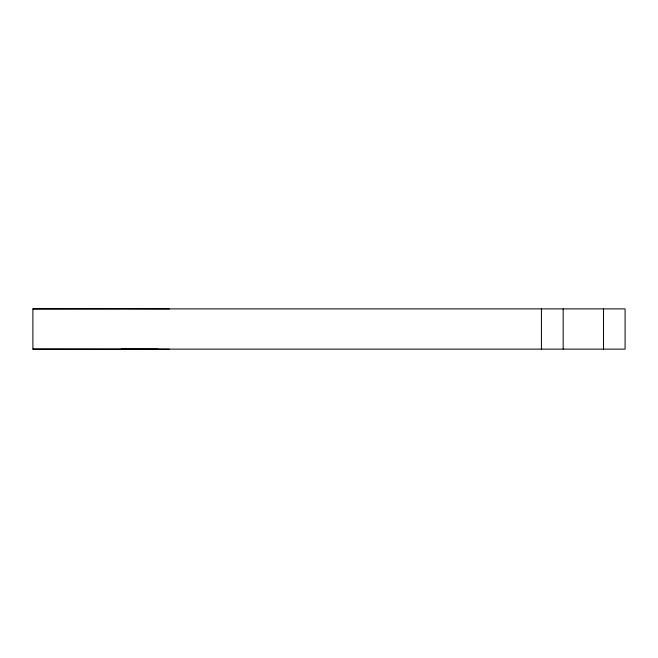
<?xml version="1.0" encoding="UTF-8"?>
<svg xmlns="http://www.w3.org/2000/svg" width="658" height="658" viewBox="0 0 658 658"><rect width="100%" height="100%" fill="white"/><g stroke="black" fill="none" stroke-linecap="round" stroke-linejoin="round"><path stroke-width="0.99" d="M158.233 349.217L32.9 349.118L32.9 308.89L120.809 308.799M32.9 308.89L625.1 308.89L625.1 349.118L32.9 349.118M121.187 308.783L169.279 308.89M121.179 349.201L169.279 349.225M603.518 308.89L603.518 349.118M563.174 308.89L563.174 349.118M541.419 308.89L541.419 349.118"/></g></svg>
